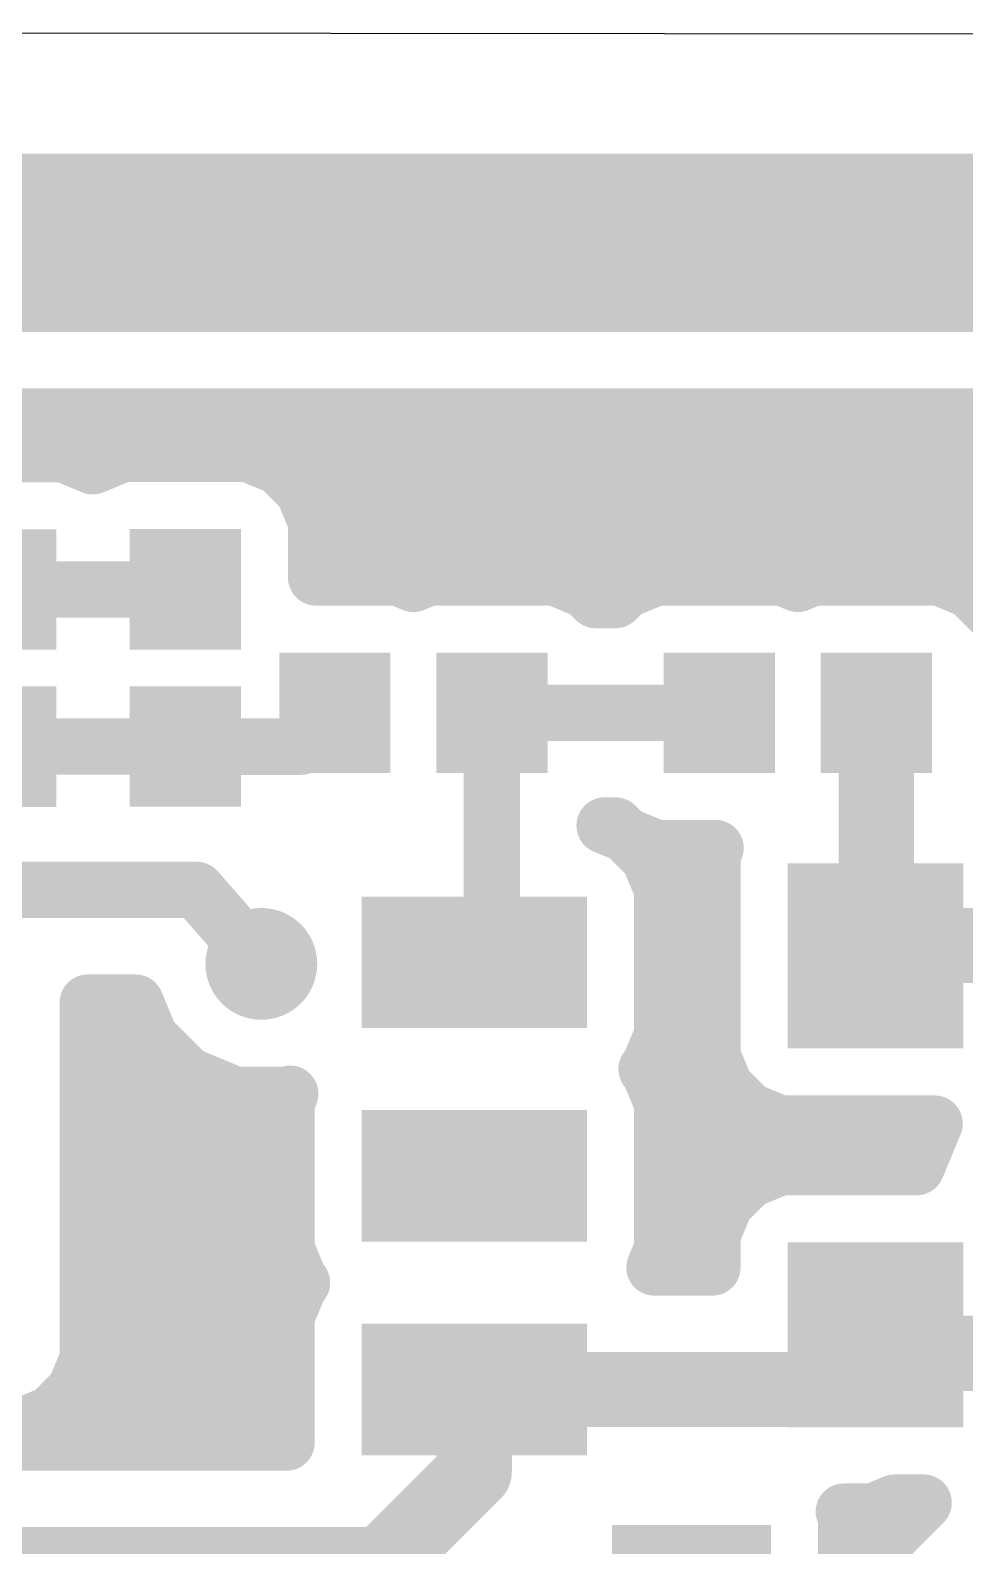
# Model space of a CAD drawing. Extents: x 0.6 to 66.7, y 0.1 to 28.5.
# Drawn here: x 31.16 to 41.27, y 12.07 to 28.46 of the extents above; entities that cross this region are included whole.
import ezdxf

# ---------------------------------------------------------------- set-up
doc = ezdxf.new("R2010")
doc.units = 0
for name, color, linetype in [('16', 175, 'CONTINUOUS'), ('18', 82, 'CONTINUOUS'), ('20', 7, 'CONTINUOUS'), ('30', 253, 'CONTINUOUS')]:
    doc.layers.add(name, color=color, linetype=linetype)

# ---------------------------------------------------------------- blocks, each defined once
blk = doc.blocks.new('RECT')
blk.add_solid([(-0.5, -0.5), (0.5, -0.5), (-0.5, 0.5), (0.5, 0.5)])
blk = doc.blocks.new('ROUNDV')
at = {"const_width": 0.5}
blk.add_lwpolyline([(0, -0.25, 1), (0, 0.25, 1), (0, -0.25)], format="xyb", dxfattribs=at)

msp = doc.modelspace()

# ---------------------------------------------------------------- linework, layer by layer
at = {"layer": '16'}
for points, const_width in [([(46.86, 26.16), (20.23, 26.16)], 1.9304), ([(21.0086, 24.2804), (45.077, 24.2804)], 0.6096), ([(31.5201, 23.8745), (30.1563, 23.8745)], 0.6096), ([(31.8357, 23.7437), (31.5201, 23.8745)], 0.6096), ([(32.1563, 23.8765), (31.8357, 23.7437)], 0.6096), ([(33.5201, 23.8765), (32.1563, 23.8765)], 0.6096), ([(33.8562, 23.7373), (33.5201, 23.8765)], 0.6096), ([(31.7617, 23.7744), (31.9098, 23.7744)], 0.6096), ([(33.7667, 23.7744), (45.1922, 23.7744)], 0.6096), ([(34.1134, 23.4801), (33.8562, 23.7373)], 0.6096), ([(34.2526, 23.144), (34.1134, 23.4801)], 0.6096), ([(34.244, 23.1648), (45.2764, 23.1648)], 0.6096), ([(34.2526, 22.5409), (34.2526, 23.144)], 0.6096), ([(34.2526, 22.5552), (47.2939, 22.5552)], 0.6096), ([(35.1375, 22.5409), (34.2526, 22.5409)], 0.6096), ([(35.3056, 22.4712), (35.1375, 22.5409)], 0.6096), ([(35.4738, 22.5409), (35.3056, 22.4712)], 0.6096), ([(36.8375, 22.5409), (35.4738, 22.5409)], 0.6096), ([(37.1736, 22.4017), (36.8375, 22.5409)], 0.6096), ([(37.9338, 22.5409), (37.5977, 22.4017)], 0.6096), ([(39.2975, 22.5409), (37.9338, 22.5409)], 0.6096), ([(39.4656, 22.4712), (39.2975, 22.5409)], 0.6096), ([(39.6338, 22.5409), (39.4656, 22.4712)], 0.6096), ([(40.9975, 22.5409), (39.6338, 22.5409)], 0.6096), ([(41.3336, 22.4017), (40.9975, 22.5409)], 0.6096), ([(32.8382, 22.4121), (30.8403, 22.4121)], 0.6096), ([(37.2796, 22.2957), (37.1736, 22.4017)], 0.6096), ([(37.5977, 22.4017), (37.4917, 22.2957)], 0.6096), ([(41.5908, 22.1445), (41.3336, 22.4017)], 0.6096), ([(37.4917, 22.2957), (37.2796, 22.2957)], 0.6096), ([(40.3156, 21.0765), (40.3156, 18.3365)], 0.8128), ([(34.0892, 20.7101), (34.4556, 21.0765)], 0.6096), ([(36.1556, 21.0765), (36.1556, 18.5691)], 0.6096), ([(38.6156, 21.0765), (36.1556, 21.0765)], 0.6096), ([(32.8382, 20.7121), (30.8403, 20.7121)], 0.6096), ([(32.8362, 20.7101), (32.8382, 20.7121)], 0.6096), ([(32.8362, 20.7101), (34.0892, 20.7101)], 0.6096), ([(37.3748, 19.8559), (37.3748, 19.8573)], 0.6096), ([(37.3748, 19.8573), (37.4917, 19.8573)], 0.6096), ([(37.5766, 19.7724), (37.3748, 19.8559)], 0.6096), ([(37.4917, 19.8573), (37.5766, 19.7724)], 0.6096), ([(37.8572, 19.5055), (37.6211, 19.7416)], 0.6096), ([(37.6211, 19.7416), (37.9338, 19.6121)], 0.6096), ([(37.9338, 19.6121), (38.5759, 19.6121)], 0.6096), ([(38.5759, 19.6121), (38.5412, 19.5284)], 0.6096), ([(37.8555, 19.5072), (38.5412, 19.5072)], 0.6096), ([(37.9964, 19.1694), (37.8572, 19.5055)], 0.6096), ([(38.5412, 19.5284), (38.5412, 17.3646)], 0.6096), ([(28.86, 19.16), (32.96, 19.16)], 0.6096), ([(32.96, 19.16), (33.66, 18.36)], 0.6096), ([(37.9964, 17.5864), (37.9964, 19.1694)], 0.6096), ([(37.9964, 18.8976), (38.5412, 18.8976)], 0.6096), ([(36.1556, 18.5691), (35.9644, 18.3779)], 0.6096), ([(40.4192, 18.56), (40.3056, 18.4465)], 0.8128), ([(41.76, 18.56), (40.4192, 18.56)], 0.8128), ([(40.4921, 18.16), (40.3056, 18.4465)], 0.8128), ([(40.3156, 18.3365), (40.3056, 18.4465)], 0.8128), ([(37.9964, 18.288), (38.5412, 18.288)], 0.6096), ([(31.781, 14.0846), (31.781, 17.9408)], 0.6096), ([(31.781, 17.9408), (32.2992, 17.9408)], 0.6096), ([(32.2992, 17.9408), (32.4582, 17.557)], 0.6096), ([(31.781, 17.6784), (32.4079, 17.6784)], 0.6096), ([(37.8572, 17.2503), (37.9964, 17.5864)], 0.6096), ([(37.9964, 17.6784), (38.5412, 17.6784)], 0.6096), ([(32.4582, 17.557), (32.857, 17.1582)], 0.6096), ([(37.8291, 17.2222), (37.8572, 17.2503)], 0.6096), ([(38.5412, 17.3646), (38.6805, 17.0285)], 0.6096), ([(32.857, 17.1582), (33.378, 16.9424)], 0.6096), ([(37.8572, 17.1941), (37.8291, 17.2222)], 0.6096), ([(37.9964, 16.858), (37.8572, 17.1941)], 0.6096), ([(31.781, 17.0688), (33.0729, 17.0688)], 0.6096), ([(33.378, 16.9424), (33.942, 16.9424)], 0.6096), ([(33.9727, 16.9551), (33.9324, 16.858)], 0.6096), ([(33.942, 16.9424), (33.9727, 16.9551)], 0.6096), ([(37.9091, 17.0688), (38.6638, 17.0688)], 0.6096), ([(38.6805, 17.0285), (38.9377, 16.7713)], 0.6096), ([(33.9324, 16.858), (33.9324, 15.275)], 0.6096), ([(37.9964, 15.275), (37.9964, 16.858)], 0.6096), ([(38.9377, 16.7713), (39.2738, 16.6321)], 0.6096), ([(39.2738, 16.6321), (40.9454, 16.6321)], 0.6096), ([(40.9454, 16.6321), (40.7502, 16.1609)], 0.6096), ([(31.781, 16.4592), (33.9324, 16.4592)], 0.6096), ([(37.9964, 16.4592), (40.8738, 16.4592)], 0.6096), ([(39.2738, 16.1609), (38.9377, 16.0217)], 0.6096), ([(40.7502, 16.1609), (39.2738, 16.1609)], 0.6096), ([(38.9377, 16.0217), (38.6805, 15.7645)], 0.6096), ([(31.781, 15.8496), (33.9324, 15.8496)], 0.6096), ([(37.9964, 15.8496), (38.7656, 15.8496)], 0.6096), ([(38.6805, 15.7645), (38.5412, 15.4284)], 0.6096), ([(33.9324, 15.275), (34.0717, 14.9389)], 0.6096), ([(37.914, 15.0759), (37.9964, 15.275)], 0.6096), ([(38.5412, 15.4284), (38.5412, 15.0759)], 0.6096), ([(31.781, 15.24), (33.9469, 15.24)], 0.6096), ([(37.9819, 15.24), (38.5412, 15.24)], 0.6096), ([(38.5412, 15.0759), (37.914, 15.0759)], 0.6096), ([(34.0717, 14.8827), (33.9324, 14.5466)], 0.6096), ([(34.0717, 14.9389), (34.0998, 14.9108)], 0.6096), ([(34.0998, 14.9108), (34.0717, 14.8827)], 0.6096), ([(31.781, 14.6304), (33.9672, 14.6304)], 0.6096), ([(33.9324, 14.5466), (33.9324, 13.1808)], 0.6096), ([(40.0142, 13.7551), (40.3056, 14.3465)], 0.6096), ([(40.5056, 14.1465), (40.3056, 14.3465)], 0.8128), ([(43.6356, 14.1465), (40.5056, 14.1465)], 0.8128), ([(31.6418, 13.7485), (31.781, 14.0846)], 0.6096), ([(31.7546, 14.0208), (33.9324, 14.0208)], 0.6096), ([(35.9644, 13.7551), (35.9644, 12.8644)], 0.8128), ([(40.0142, 13.7551), (35.9644, 13.7551)], 0.8128), ([(31.3846, 13.4913), (31.6418, 13.7485)], 0.6096), ([(31.0485, 13.3521), (31.3846, 13.4913)], 0.6096), ([(28.5209, 13.3521), (31.0485, 13.3521)], 0.6096), ([(31.1912, 13.4112), (33.9324, 13.4112)], 0.6096), ([(33.9324, 13.1808), (28.6968, 13.1808)], 0.6096), ([(35.9644, 12.8644), (34.96, 11.86)], 0.8128), ([(40.277, 12.4343), (40.5131, 12.5321)], 0.6096), ([(40.8273, 12.5321), (40.4582, 12.163)], 0.6096), ([(40.5131, 12.5321), (40.8273, 12.5321)], 0.6096), ([(39.9894, 12.3719), (39.9635, 12.4343)], 0.6096), ([(39.9635, 12.4343), (40.277, 12.4343)], 0.6096), ([(39.9894, 11.4136), (39.9894, 12.3719)], 0.6096), ([(39.9894, 12.192), (40.4872, 12.192)], 0.6096), ([(40.4582, 12.163), (40.2598, 11.684)], 0.6096), ([(34.96, 11.86), (28.16, 11.86)], 0.8128)]:
    msp.add_lwpolyline(points, dxfattribs=dict(at, const_width=const_width))
for points, const_width in [([(31.5784, 24.0153, 1), (31.4618, 23.7337)], 0.3048), ([(31.5201, 23.7221, 1), (31.5201, 24.0269)], 0.3048), ([(32.1563, 24.0289, 1), (32.1563, 23.7241)], 0.3048), ([(32.2147, 23.7357, 1), (32.098, 24.0173)], 0.3048), ([(33.5784, 24.0173, 1), (33.4618, 23.7357)], 0.3048), ([(33.5201, 23.7241, 1), (33.5201, 24.0289)], 0.3048), ([(31.7617, 23.9268, 1), (31.7617, 23.622)], 0.3048), ([(31.7774, 23.8845, 1), (31.894, 23.6029)], 0.3048), ([(31.7774, 23.6029, 1), (31.894, 23.8845)], 0.3048), ([(31.9098, 23.622, 1), (31.9098, 23.9268)], 0.3048), ([(33.7667, 23.9268, 1), (33.7667, 23.622)], 0.3048), ([(33.964, 23.8451, 1), (33.7484, 23.6296)], 0.3048), ([(33.7979, 23.5965, 1), (33.9145, 23.8781)], 0.3048), ([(34.2542, 23.5384, 1), (33.9726, 23.4218)], 0.3048), ([(34.0057, 23.3723, 1), (34.2212, 23.5879)], 0.3048), ([(34.244, 23.3172, 1), (34.244, 23.0124)], 0.3048), ([(34.405, 23.144, 1), (34.1002, 23.144)], 0.3048), ([(34.1118, 23.0857, 1), (34.3934, 23.2023)], 0.3048), ([(34.2526, 22.7076, 1), (34.2526, 22.4028)], 0.3048), ([(34.2526, 22.6933, 1), (34.2526, 22.3885)], 0.3048), ([(35.1959, 22.6817, 1), (35.0792, 22.4001)], 0.3048), ([(35.1375, 22.3885, 1), (35.1375, 22.6933)], 0.3048), ([(35.4738, 22.6933, 1), (35.4738, 22.3885)], 0.3048), ([(35.5321, 22.4001, 1), (35.4154, 22.6817)], 0.3048), ([(36.8958, 22.6817, 1), (36.7792, 22.4001)], 0.3048), ([(36.8375, 22.3885, 1), (36.8375, 22.6933)], 0.3048), ([(37.9338, 22.6933, 1), (37.9338, 22.3885)], 0.3048), ([(37.9921, 22.4001, 1), (37.8754, 22.6817)], 0.3048), ([(39.3559, 22.6817, 1), (39.2392, 22.4001)], 0.3048), ([(39.2975, 22.3885, 1), (39.2975, 22.6933)], 0.3048), ([(39.6338, 22.6933, 1), (39.6338, 22.3885)], 0.3048), ([(39.6921, 22.4001, 1), (39.5754, 22.6817)], 0.3048), ([(41.0558, 22.6817, 1), (40.9392, 22.4001)], 0.3048), ([(40.9975, 22.3885, 1), (40.9975, 22.6933)], 0.3048), ([(32.8382, 22.2597, 1), (32.8382, 22.5645)], 0.3048), ([(34.1002, 22.5409, 1), (34.405, 22.5409)], 0.3048), ([(35.2473, 22.612, 1), (35.364, 22.3304)], 0.3048), ([(35.2473, 22.3304, 1), (35.364, 22.612)], 0.3048), ([(37.2814, 22.5094, 1), (37.0658, 22.2939)], 0.3048), ([(37.1153, 22.2609, 1), (37.2319, 22.5425)], 0.3048), ([(37.5394, 22.5425, 1), (37.656, 22.2609)], 0.3048), ([(37.7054, 22.2939, 1), (37.4899, 22.5094)], 0.3048), ([(39.4073, 22.612, 1), (39.524, 22.3304)], 0.3048), ([(39.4073, 22.3304, 1), (39.524, 22.612)], 0.3048), ([(41.4414, 22.5094, 1), (41.2258, 22.2939)], 0.3048), ([(41.2753, 22.2609, 1), (41.3919, 22.5425)], 0.3048), ([(37.2796, 22.4481, 1), (37.2796, 22.1433)], 0.3048), ([(37.1718, 22.1879, 1), (37.3874, 22.4034)], 0.3048), ([(37.3839, 22.4034, 1), (37.5994, 22.1879)], 0.3048), ([(37.4917, 22.1433, 1), (37.4917, 22.4481)], 0.3048), ([(40.5188, 21.0765, 1), (40.1124, 21.0765)], 0.4064), ([(34.5634, 20.9687, 1), (34.3479, 21.1843)], 0.3048), ([(36.308, 21.0765, 1), (36.0032, 21.0765)], 0.3048), ([(36.1556, 21.2289, 1), (36.1556, 20.9241)], 0.3048), ([(38.6156, 20.9241, 1), (38.6156, 21.2289)], 0.3048), ([(32.8362, 20.8625, 1), (32.8362, 20.5577)], 0.3048), ([(32.946, 20.6044, 1), (32.7305, 20.8199)], 0.3048), ([(32.8382, 20.5597, 1), (32.8382, 20.8645)], 0.3048), ([(34.0892, 20.5577, 1), (34.0892, 20.8625)], 0.3048), ([(32.7284, 20.8178, 1), (32.9439, 20.6023)], 0.3048), ([(33.9815, 20.8178, 1), (34.197, 20.6023)], 0.3048), ([(37.5272, 19.8573, 1), (37.2224, 19.8573)], 0.3048), ([(37.3748, 20.0097, 1), (37.3748, 19.7049)], 0.3048), ([(37.4332, 19.9967, 1), (37.3165, 19.7151)], 0.3048), ([(37.2224, 19.8559, 1), (37.5272, 19.8559)], 0.3048), ([(37.5994, 19.9651, 1), (37.3839, 19.7495)], 0.3048), ([(37.7288, 19.8494, 1), (37.5133, 19.6338)], 0.3048), ([(37.6794, 19.8824, 1), (37.5628, 19.6008)], 0.3048), ([(37.4688, 19.6646, 1), (37.6844, 19.8801)], 0.3048), ([(37.4917, 19.7049, 1), (37.4917, 20.0097)], 0.3048), ([(37.5183, 19.6316, 1), (37.6349, 19.9132)], 0.3048), ([(37.9338, 19.7645, 1), (37.9338, 19.4597)], 0.3048), ([(37.8754, 19.4713, 1), (37.9921, 19.7529)], 0.3048), ([(38.7167, 19.5538, 1), (38.4351, 19.6704)], 0.3048), ([(38.5759, 19.4597, 1), (38.5759, 19.7645)], 0.3048), ([(37.8555, 19.6596, 1), (37.8555, 19.3548)], 0.3048), ([(37.998, 19.5638, 1), (37.7164, 19.4471)], 0.3048), ([(37.7495, 19.3977, 1), (37.965, 19.6132)], 0.3048), ([(38.6936, 19.5284, 1), (38.3888, 19.5284)], 0.3048), ([(38.4004, 19.5867, 1), (38.682, 19.47)], 0.3048), ([(38.5412, 19.3548, 1), (38.5412, 19.6596)], 0.3048), ([(33.0747, 19.2604, 1), (32.8453, 19.0596)], 0.3048), ([(32.96, 19.0076, 1), (32.96, 19.3124)], 0.3048), ([(38.1488, 19.1694, 1), (37.844, 19.1694)], 0.3048), ([(37.8556, 19.1111, 1), (38.1372, 19.2277)], 0.3048), ([(37.9964, 19.05, 1), (37.9964, 18.7452)], 0.3048), ([(38.5412, 18.7452, 1), (38.5412, 19.05)], 0.3048), ([(36.2634, 18.4613, 1), (36.0479, 18.6769)], 0.3048), ([(40.4192, 18.7632, 1), (40.4192, 18.3568)], 0.4064), ([(40.5628, 18.4163, 1), (40.2755, 18.7037)], 0.4064), ([(36.0032, 18.5691, 1), (36.308, 18.5691)], 0.3048), ([(40.4759, 18.5573, 1), (40.1353, 18.3356)], 0.4064), ([(40.508, 18.4649, 1), (40.1033, 18.4281)], 0.4064), ([(40.162, 18.5902, 1), (40.4493, 18.3028)], 0.4064), ([(33.5453, 18.2596, 1), (33.7747, 18.4604)], 0.3048), ([(35.8567, 18.4857, 1), (36.0722, 18.2701)], 0.3048), ([(37.9964, 18.4404, 1), (37.9964, 18.1356)], 0.3048), ([(38.5412, 18.1356, 1), (38.5412, 18.4404)], 0.3048), ([(40.1124, 18.3365, 1), (40.5188, 18.3365)], 0.4064), ([(40.1133, 18.3181, 1), (40.518, 18.3549)], 0.4064), ([(40.3218, 18.0491, 1), (40.6624, 18.2709)], 0.4064), ([(31.9334, 17.9408, 1), (31.6286, 17.9408)], 0.3048), ([(31.781, 18.0932, 1), (31.781, 17.7884)], 0.3048), ([(32.44, 17.9991, 1), (32.1584, 17.8825)], 0.3048), ([(32.2992, 17.7884, 1), (32.2992, 18.0932)], 0.3048), ([(31.781, 17.8308, 1), (31.781, 17.526)], 0.3048), ([(32.4079, 17.526, 1), (32.4079, 17.8308)], 0.3048), ([(37.9964, 17.8308, 1), (37.9964, 17.526)], 0.3048), ([(38.1372, 17.5281, 1), (37.8556, 17.6447)], 0.3048), ([(38.5412, 17.526, 1), (38.5412, 17.8308)], 0.3048), ([(32.566, 17.6648, 1), (32.3505, 17.4492)], 0.3048), ([(32.3174, 17.4987, 1), (32.599, 17.6153)], 0.3048), ([(37.844, 17.5864, 1), (38.1488, 17.5864)], 0.3048), ([(37.965, 17.1425, 1), (37.7495, 17.3581)], 0.3048), ([(38.682, 17.4229, 1), (38.4004, 17.3063)], 0.3048), ([(32.9153, 17.299, 1), (32.7987, 17.0174)], 0.3048), ([(32.7492, 17.0505, 1), (32.9648, 17.266)], 0.3048), ([(37.9369, 17.33, 1), (37.7213, 17.1144)], 0.3048), ([(37.7213, 17.33, 1), (37.9369, 17.1144)], 0.3048), ([(37.998, 17.2524, 1), (37.7164, 17.1357)], 0.3048), ([(37.7164, 17.3086, 1), (37.998, 17.192)], 0.3048), ([(37.7495, 17.0863, 1), (37.965, 17.3018)], 0.3048), ([(38.3888, 17.3646, 1), (38.6936, 17.3646)], 0.3048), ([(31.781, 17.2212, 1), (31.781, 16.9164)], 0.3048), ([(33.0729, 16.9164, 1), (33.0729, 17.2212)], 0.3048), ([(33.378, 17.0948, 1), (33.378, 16.79)], 0.3048), ([(33.3197, 16.8016, 1), (33.4363, 17.0832)], 0.3048), ([(33.8836, 17.0832, 1), (34.0003, 16.8016)], 0.3048), ([(34.1135, 16.8968, 1), (33.8319, 17.0134)], 0.3048), ([(34.031, 16.8143, 1), (33.9144, 17.0959)], 0.3048), ([(33.942, 16.79, 1), (33.942, 17.0948)], 0.3048), ([(37.9091, 17.2212, 1), (37.9091, 16.9164)], 0.3048), ([(38.7882, 17.1363, 1), (38.5727, 16.9208)], 0.3048), ([(38.5397, 16.9702, 1), (38.8213, 17.0868)], 0.3048), ([(38.6638, 16.9164, 1), (38.6638, 17.2212)], 0.3048), ([(34.0848, 16.858, 1), (33.78, 16.858)], 0.3048), ([(33.7916, 16.9163, 1), (34.0732, 16.7997)], 0.3048), ([(38.1488, 16.858, 1), (37.844, 16.858)], 0.3048), ([(37.8556, 16.7997, 1), (38.1372, 16.9163)], 0.3048), ([(38.996, 16.9121, 1), (38.8794, 16.6305)], 0.3048), ([(38.8299, 16.6635, 1), (39.0454, 16.8791)], 0.3048), ([(39.2738, 16.7845, 1), (39.2738, 16.4797)], 0.3048), ([(39.2154, 16.4913, 1), (39.3321, 16.7729)], 0.3048), ([(41.0862, 16.5738, 1), (40.8046, 16.6904)], 0.3048), ([(40.9454, 16.4797, 1), (40.9454, 16.7845)], 0.3048), ([(31.781, 16.6116, 1), (31.781, 16.3068)], 0.3048), ([(33.9324, 16.3068, 1), (33.9324, 16.6116)], 0.3048), ([(37.9964, 16.6116, 1), (37.9964, 16.3068)], 0.3048), ([(40.8738, 16.3068, 1), (40.8738, 16.6116)], 0.3048), ([(39.2738, 16.3133, 1), (39.2738, 16.0085)], 0.3048), ([(39.3321, 16.0201, 1), (39.2154, 16.3017)], 0.3048), ([(40.7502, 16.0085, 1), (40.7502, 16.3133)], 0.3048), ([(38.8794, 16.1625, 1), (38.996, 15.8809)], 0.3048), ([(39.0454, 15.9139, 1), (38.8299, 16.1294)], 0.3048), ([(40.6094, 16.2192, 1), (40.891, 16.1026)], 0.3048), ([(31.781, 16.002, 1), (31.781, 15.6972)], 0.3048), ([(33.9324, 15.6972, 1), (33.9324, 16.002)], 0.3048), ([(37.9964, 16.002, 1), (37.9964, 15.6972)], 0.3048), ([(38.8213, 15.7061, 1), (38.5397, 15.8228)], 0.3048), ([(38.7656, 15.6972, 1), (38.7656, 16.002)], 0.3048), ([(38.5727, 15.8722, 1), (38.7882, 15.6567)], 0.3048), ([(34.0732, 15.3333, 1), (33.7916, 15.2167)], 0.3048), ([(38.1372, 15.2167, 1), (37.8556, 15.3333)], 0.3048), ([(38.6936, 15.4284, 1), (38.3888, 15.4284)], 0.3048), ([(38.4004, 15.4867, 1), (38.682, 15.3701)], 0.3048), ([(31.781, 15.3924, 1), (31.781, 15.0876)], 0.3048), ([(33.78, 15.275, 1), (34.0848, 15.275)], 0.3048), ([(33.9469, 15.0876, 1), (33.9469, 15.3924)], 0.3048), ([(37.9819, 15.3924, 1), (37.9819, 15.0876)], 0.3048), ([(37.844, 15.275, 1), (38.1488, 15.275)], 0.3048), ([(38.5412, 15.0876, 1), (38.5412, 15.3924)], 0.3048), ([(37.914, 15.2283, 1), (37.914, 14.9235)], 0.3048), ([(37.7732, 15.1342, 1), (38.0548, 15.0176)], 0.3048), ([(38.5412, 14.9235, 1), (38.5412, 15.2283)], 0.3048), ([(34.1794, 15.0467, 1), (33.9639, 14.8311)], 0.3048), ([(33.9639, 14.9904, 1), (34.1794, 14.7749)], 0.3048), ([(34.2125, 14.8243, 1), (33.9309, 14.941)], 0.3048), ([(33.9309, 14.8806, 1), (34.2125, 14.9972)], 0.3048), ([(34.2076, 14.803, 1), (33.992, 15.0186)], 0.3048), ([(33.992, 14.803, 1), (34.2075, 15.0186)], 0.3048), ([(38.3888, 15.0759, 1), (38.6936, 15.0759)], 0.3048), ([(31.781, 14.7828, 1), (31.781, 14.478)], 0.3048), ([(33.9672, 14.478, 1), (33.9672, 14.7828)], 0.3048), ([(34.0848, 14.5466, 1), (33.78, 14.5466)], 0.3048), ([(33.7916, 14.6049, 1), (34.0732, 14.4883)], 0.3048), ([(40.4493, 14.4902, 1), (40.162, 14.2028)], 0.4064), ([(40.4423, 14.2791, 1), (40.1689, 14.4138)], 0.3048), ([(40.5056, 14.3497, 1), (40.5056, 13.9433)], 0.4064), ([(40.362, 14.0028, 1), (40.6493, 14.2902)], 0.4064), ([(31.7546, 14.1732, 1), (31.7546, 13.8684)], 0.3048), ([(31.9218, 14.0263, 1), (31.6402, 14.1429)], 0.3048), ([(33.9324, 13.8684, 1), (33.9324, 14.1732)], 0.3048), ([(31.6286, 14.0846, 1), (31.9334, 14.0846)], 0.3048), ([(36.1676, 13.7551, 1), (35.7612, 13.7551)], 0.4064), ([(35.9644, 13.9583, 1), (35.9644, 13.5519)], 0.4064), ([(40.0142, 13.5519, 1), (40.0142, 13.9583)], 0.4064), ([(31.501, 13.8068, 1), (31.7826, 13.6902)], 0.3048), ([(31.7496, 13.6408, 1), (31.5341, 13.8563)], 0.3048), ([(39.8775, 13.8224, 1), (40.1509, 13.6877)], 0.3048), ([(31.4429, 13.3505, 1), (31.3263, 13.6321)], 0.3048), ([(30.9902, 13.4929, 1), (31.1068, 13.2113)], 0.3048), ([(31.1912, 13.5636, 1), (31.1912, 13.2588)], 0.3048), ([(31.0485, 13.1997, 1), (31.0485, 13.5045)], 0.3048), ([(31.2768, 13.5991, 1), (31.4924, 13.3835)], 0.3048), ([(33.9324, 13.2588, 1), (33.9324, 13.5636)], 0.3048), ([(33.9324, 13.0284, 1), (33.9324, 13.3332)], 0.3048), ([(33.78, 13.1808, 1), (34.0848, 13.1808)], 0.3048), ([(36.1081, 12.7208, 1), (35.8208, 13.0081)], 0.4064), ([(35.7612, 12.8644, 1), (36.1676, 12.8644)], 0.4064), ([(40.5131, 12.6845, 1), (40.5131, 12.3797)], 0.3048), ([(40.5714, 12.3913, 1), (40.4548, 12.6729)], 0.3048), ([(40.9351, 12.4243, 1), (40.7195, 12.6399)], 0.3048), ([(40.8273, 12.3797, 1), (40.8273, 12.6845)], 0.3048), ([(40.1043, 12.4926, 1), (39.8227, 12.376)], 0.3048), ([(39.9635, 12.5867, 1), (39.9635, 12.2819)], 0.3048), ([(40.1418, 12.3719, 1), (39.837, 12.3719)], 0.3048), ([(40.2186, 12.5751, 1), (40.3353, 12.2935)], 0.3048), ([(40.277, 12.2819, 1), (40.277, 12.5867)], 0.3048), ([(39.9894, 12.3444, 1), (39.9894, 12.0396)], 0.3048), ([(39.8486, 12.3136, 1), (40.1302, 12.4302)], 0.3048), ([(40.599, 12.1047, 1), (40.3174, 12.2213)], 0.3048), ([(40.4872, 12.0396, 1), (40.4872, 12.3444)], 0.3048), ([(40.3505, 12.2708, 1), (40.566, 12.0552)], 0.3048), ([(34.8163, 12.0037, 1), (35.1037, 11.7163)], 0.4064), ([(34.96, 11.6568, 1), (34.96, 12.0632)], 0.4064)]:
    msp.add_lwpolyline(points, format="xyb", dxfattribs=dict(at, const_width=const_width))
at = {"layer": '20'}
msp.add_line((66.6573, 28.3955), (0.56, 28.46), dxfattribs=at)

# ---------------------------------------------------------------- block references
at = {"layer": '16', "xscale": 1.1, "rotation": 270}
for p in [(30.8382, 22.4101), (32.8382, 22.4121), (30.8382, 20.7101), (32.8382, 20.7121)]:
    msp.add_blockref('RECT', p, dxfattribs=at)
at = {"layer": '16', "yscale": 1.1, "rotation": 180}
for p in [(34.4556, 21.0765), (36.1556, 21.0765), (38.6156, 21.0765), (40.3156, 21.0765)]:
    msp.add_blockref('RECT', p, dxfattribs=at)
at = {"layer": '16'}
for p, xscale, yscale, rotation in [((40.3056, 18.4465), 1.8, 1.7, 270), ((35.9644, 18.3779), 1.2192, 2.2352, 270), ((35.9644, 16.0665), 1.2192, 2.2352, 270), ((40.3056, 14.3465), 1.8, 1.7, 270), ((35.9644, 13.7551), 1.2192, 2.2352, 270), ((38.315, 11.3), 1.78, 1.52, 90)]:
    msp.add_blockref('RECT', p, dxfattribs=dict(at, xscale=xscale, yscale=yscale, rotation=rotation))
at = {"layer": '18', "xscale": 1.0064, "yscale": 1.0064}
msp.add_blockref('ROUNDV', (33.66, 18.36), dxfattribs=at)
at = {"layer": '30'}
for p, xscale, yscale, rotation in [((30.8382, 22.4101), 1.3032, 1.2032, 270), ((32.8382, 22.4121), 1.3032, 1.2032, 270), ((34.4556, 21.0765), 1.2032, 1.3032, 180), ((36.1556, 21.0765), 1.2032, 1.3032, 180), ((38.6156, 21.0765), 1.2032, 1.3032, 180), ((40.3156, 21.0765), 1.2032, 1.3032, 180), ((30.8382, 20.7101), 1.3032, 1.2032, 270), ((32.8382, 20.7121), 1.3032, 1.2032, 270), ((40.3056, 18.4465), 2.0032, 1.9032, 270), ((35.9644, 18.3779), 1.4224, 2.4384, 270), ((35.9644, 16.0665), 1.4224, 2.4384, 270), ((40.3056, 14.3465), 2.0032, 1.9032, 270), ((35.9644, 13.7551), 1.4224, 2.4384, 270), ((38.315, 11.3), 1.9832, 1.7232, 90)]:
    msp.add_blockref('RECT', p, dxfattribs=dict(at, xscale=xscale, yscale=yscale, rotation=rotation))
at = {"layer": '30', "xscale": 1.2096, "yscale": 1.2096}
msp.add_blockref('ROUNDV', (33.66, 18.36), dxfattribs=at)

doc.saveas('drawing.dxf')
